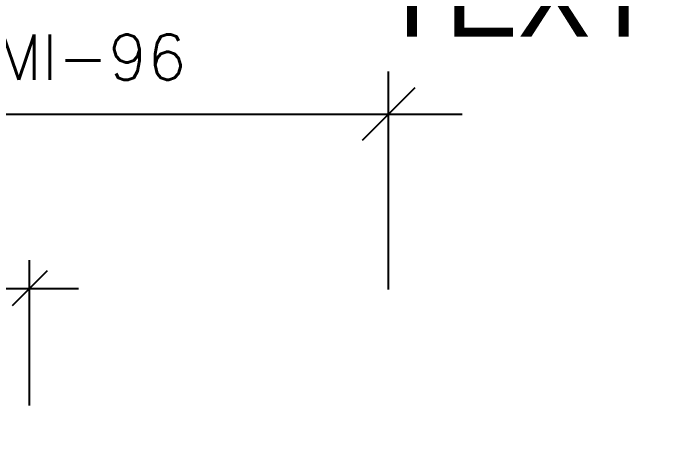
# Model space of a CAD drawing. Header units: inches. Extents: x -8208 to 9368, y -1840 to 1831.
# Drawn here: x -4911 to -4796.1, y 801.6 to 877.3 of the extents above; entities that cross this region are included whole.
import ezdxf
from ezdxf.enums import TextEntityAlignment as Align

# ---------------------------------------------------------------- set-up
doc = ezdxf.new("R2018")
doc.units = ezdxf.units.IN
doc.header["$MEASUREMENT"] = 0
for name, color, linetype in [('I-Anno-Code', 2, 'Continuous'), ('SM-A-NOTE', 2, 'Continuous'), ('SM-COM-TEXT', 2, 'Continuous')]:
    doc.layers.add(name, color=color, linetype=linetype)
doc.styles.add('SMI-64', font='romans.shx', dxfattribs={"height": 5.332031})
doc.styles.add('SMI-96', font='romans.shx', dxfattribs={"height": 8})
doc.dimstyles.new('SMI-64', dxfattribs={"dimscale": 64, "dimtxt": 5.332031, "dimasz": 0.125, "dimexe": 0.078125, "dimexo": 0.078125, "dimgap": 0.0625, "dimtad": 1, "dimdec": 4, "dimzin": 3, "dimdsep": 46, "dimlunit": 4, "dimtxsty": 'SMI-64', "dimblk": 'SMI-thick', "dimcen": 0.09375, "dimclrd": 1, "dimclre": 1, "dimclrt": 2, "dimadec": 0, "dimazin": 0, "dimtfac": 0.09375, "dimtdec": 4, "dimtmove": 2, "dimatfit": 3, "dimfxl": 0.078125, "dimfrac": 2, "dimtolj": 1, "dimtzin": 3, "dimarcsym": 0})
doc.dimstyles.new('SMI-96', dxfattribs={"dimscale": 96, "dimtxt": 8, "dimasz": 0.125, "dimexe": 0.078125, "dimexo": 0.078125, "dimgap": 0.0625, "dimtad": 1, "dimdec": 4, "dimzin": 3, "dimdsep": 46, "dimlunit": 4, "dimtxsty": 'SMI-96', "dimblk": 'SMI-thick', "dimcen": 0.09375, "dimclrd": 1, "dimclre": 1, "dimclrt": 2, "dimadec": 0, "dimazin": 0, "dimtfac": 0.09375, "dimtdec": 4, "dimtmove": 2, "dimatfit": 3, "dimfxl": 0.078125, "dimfrac": 2, "dimtolj": 1, "dimtzin": 3, "dimarcsym": 0})

# ---------------------------------------------------------------- blocks, each defined once
blk = doc.blocks.new('SMI-thick')
at = {"color": 4, "linetype": 'Continuous'}
blk.add_line((0.386, 0.386), (-0.386, -0.386), dxfattribs=at)
at = {"color": 0, "linetype": 'Continuous'}
blk.add_line((-1.0781, 0), (1.0781, 0), dxfattribs=at)
blk = doc.blocks.new('*D222')
at = {"color": 1, "lineweight": -2, "transparency": 16777216}
for p, q in [((-5034.36, 806.64), (-5034.36, 833.84)), ((-4908.05, 808.26), (-4908.05, 833.84)), ((-5026.36, 828.84), (-4916.05, 828.84))]:
    blk.add_line(p, q, dxfattribs=at)
at = {"layer": 'Defpoints', "color": 0, "transparency": 16777216}
for p in [(-4908.05, 828.84), (-4908.05, 803.26), (-5034.36, 801.64)]:
    blk.add_point(p, dxfattribs=at)
at = {"color": 1, "lineweight": -2, "transparency": 16777216, "xscale": 8, "yscale": 8, "zscale": 8, "rotation": 180}
blk.add_blockref('SMI-thick', (-5034.36, 828.84), dxfattribs=at)
at = {"color": 1, "lineweight": -2, "transparency": 16777216, "xscale": 8, "yscale": 8, "zscale": 8}
blk.add_blockref('SMI-thick', (-4908.05, 828.84), dxfattribs=at)
at = {"color": 2, "transparency": 16777216, "insert": (-4971.21, 835.51), "char_height": 5.332, "attachment_point": 5, "style": 'SMI-64'}
blk.add_mtext('\\A1;DIM. STYLE = SMI-64', dxfattribs=at)
blk = doc.blocks.new('*D223')
at = {"color": 1, "lineweight": -2, "transparency": 16777216}
for p, q in [((-5034.36, 826.23), (-5034.36, 867.03)), ((-4844.89, 828.66), (-4844.89, 867.03)), ((-5022.36, 859.53), (-4856.89, 859.53))]:
    blk.add_line(p, q, dxfattribs=at)
at = {"layer": 'Defpoints', "color": 0, "transparency": 16777216}
for p in [(-4844.89, 859.53), (-4844.89, 821.16), (-5034.36, 818.73)]:
    blk.add_point(p, dxfattribs=at)
at = {"color": 1, "lineweight": -2, "transparency": 16777216, "xscale": 12, "yscale": 12, "zscale": 12, "rotation": 180}
blk.add_blockref('SMI-thick', (-5034.36, 859.53), dxfattribs=at)
at = {"color": 1, "lineweight": -2, "transparency": 16777216, "xscale": 12, "yscale": 12, "zscale": 12}
blk.add_blockref('SMI-thick', (-4844.89, 859.53), dxfattribs=at)
at = {"color": 2, "transparency": 16777216, "insert": (-4939.63, 869.53), "char_height": 8, "attachment_point": 5, "style": 'SMI-96'}
blk.add_mtext('\\A1;DIM. STYLE = SMI-96', dxfattribs=at)
blk = doc.blocks.new('*U147')
at = {"layer": 'I-Anno-Code', "lineweight": 30, "flags": 104}
blk.add_attdef('Text', text='', height=2, dxfattribs=at).set_placement((1.55, 1.03), align=Align.TOP_LEFT)

msp = doc.modelspace()

# ---------------------------------------------------------------- block references
at = {"layer": 'SM-COM-TEXT', "color": 3}
ref = msp.add_blockref('*U147', (-4847.12463, 910.84048), dxfattribs=dict(at, xscale=0.4724409448818898, yscale=0.4724409448818898, zscale=0.4724409448818898))
lines = msp.add_mtext('NOTE:\\PTEXT WITH FRAME', dxfattribs={"layer": 'SM-A-NOTE', "insert": (-4846.61569, 911.32543), "char_height": 14.3078078, "attachment_point": 1})
ref.add_attrib('Text', '', (-4846.61569, 911.32543), dxfattribs={"flags": 104}).embed_mtext(lines)

# ---------------------------------------------------------------- dimensions: what is measured, and where the dimension line sits
at = {"color": 0}
for base, p1, p2, text, dimstyle, picture, middle in [((-4844.88893, 859.52727), (-5034.36343, 818.72997), (-4844.88893, 821.15643), 'DIM. STYLE = SMI-96', 'SMI-96', '*D223', (-4939.62618, 869.52727)), ((-4908.04709, 828.84077), (-5034.36343, 801.64257), (-4908.04709, 803.2602), 'DIM. STYLE = SMI-64', 'SMI-64', '*D222', (-4971.20526, 835.50678))]:
    dim = msp.add_linear_dim(base=base, p1=p1, p2=p2, text=text, dimstyle=dimstyle, dxfattribs=at)
    dim.commit()
    dim.dimension.update_dxf_attribs({"geometry": picture, "text_midpoint": middle})

doc.saveas('drawing.dxf')
